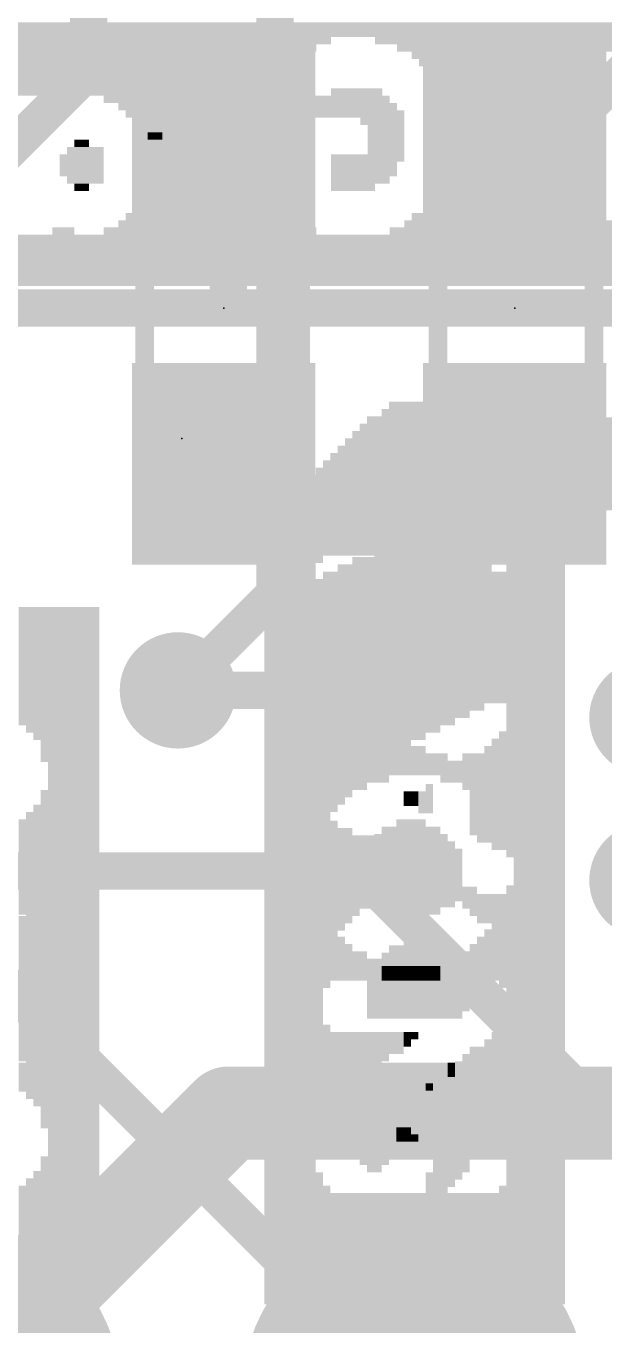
# Model space of a CAD drawing. Extents: x -31.8 to 54.9, y -15.3 to 25.5.
# Drawn here: x 9.31 to 12.46, y 1.64 to 8.73 of the extents above; entities that cross this region are included whole.
import ezdxf

# ---------------------------------------------------------------- set-up
doc = ezdxf.new("R2010")
doc.units = 0
for name, color, linetype in [('1', 12, 'CONTINUOUS'), ('16', 132, 'CONTINUOUS'), ('17', 110, 'CONTINUOUS'), ('18', 110, 'CONTINUOUS'), ('21', 41, 'CONTINUOUS'), ('22', 40, 'CONTINUOUS'), ('23', 53, 'CONTINUOUS'), ('24', 53, 'CONTINUOUS'), ('51', 53, 'CONTINUOUS')]:
    doc.layers.add(name, color=color, linetype=linetype)

# ---------------------------------------------------------------- blocks, each defined once
blk = doc.blocks.new('ROUNDP')
at = {"const_width": 0.5}
blk.add_lwpolyline([(0, -0.25, 1), (0, 0.25, 1), (0, -0.25)], format="xyb", dxfattribs=at)
blk = doc.blocks.new('RECT')
blk.add_solid([(-0.5, -0.5), (0.5, -0.5), (-0.5, 0.5), (0.5, 0.5)])
blk = doc.blocks.new('ROUNDV')
at = {"const_width": 0.5}
blk.add_lwpolyline([(0, -0.25, 1), (0, 0.25, 1), (0, -0.25)], format="xyb", dxfattribs=at)

msp = doc.modelspace()

# ---------------------------------------------------------------- linework, layer by layer
at = {"layer": '1'}
for points, const_width in [([(12.1276, 8.0382), (14.9479, 10.8585)], 0.2032), ([(10.3886, 8.0382), (10.414, 8.0128)], 0.2032), ([(10.414, 8.0128), (10.414, 7.1882)], 0.2032), ([(11.9761, 8.0382), (12.1276, 8.0382)], 0.2032), ([(7.5946, 7.1882), (10.414, 7.1882)], 0.2032), ([(10.414, 7.1882), (17.6276, 7.1882)], 0.2032), ([(11.9761, 6.3382), (13.8811, 6.3382)], 0.508), ([(11.9761, 6.3382), (10.7391, 5.1012)], 0.2032), ([(10.7391, 5.1012), (10.1388, 5.1012)], 0.2032), ([(7.5692, 4.1148), (11.1252, 4.1148)], 0.2032), ([(11.1252, 4.1148), (13.97, 1.27)], 0.2032), ([(9.1821, 3.5179), (11.43, 1.27)], 0.2032)]:
    msp.add_lwpolyline(points, dxfattribs=dict(at, const_width=const_width))
for points, const_width in [([(10.4245, 8.0741, 1), (10.3527, 8.0023)], 0.1016), ([(10.4648, 8.0128, 1), (10.3632, 8.0128)], 0.1016), ([(10.3781, 7.9769, 1), (10.4499, 8.0487)], 0.1016), ([(11.9761, 8.089, 1), (11.9761, 7.9874)], 0.1016), ([(12.0917, 8.0741, 1), (12.1635, 8.0023)], 0.1016), ([(12.1276, 7.9874, 1), (12.1276, 8.089)], 0.1016), ([(10.414, 7.239, 1), (10.414, 7.1374)], 0.1016), ([(10.3632, 7.1882, 1), (10.4648, 7.1882)], 0.1016), ([(10.414, 7.1374, 1), (10.414, 7.239)], 0.1016), ([(11.9761, 6.4652, 1), (11.9761, 6.2112)], 0.254), ([(12.012, 6.3023, 1), (11.9402, 6.3741)], 0.1016), ([(10.1388, 5.152, 1), (10.1388, 5.0504)], 0.1016), ([(10.7032, 5.1371, 1), (10.775, 5.0653)], 0.1016), ([(10.7391, 5.0504, 1), (10.7391, 5.152)], 0.1016), ([(11.1611, 4.1507, 1), (11.0893, 4.0789)], 0.1016), ([(11.1252, 4.064, 1), (11.1252, 4.1656)], 0.1016)]:
    msp.add_lwpolyline(points, format="xyb", dxfattribs=dict(at, const_width=const_width))
at = {"layer": '16'}
for points, const_width in [([(9.652, 9.906), (9.652, 8.4836)], 0.2032), ([(10.668, 9.906), (10.668, 5.6304)], 0.2032), ([(9.652, 8.4836), (7.3406, 6.1722)], 0.2032), ([(10.1388, 5.1012), (10.668, 5.6304)], 0.2032), ([(8.89, 1.27), (10.414, 2.794)], 0.508), ([(15.621, 2.794), (10.414, 2.794)], 0.508)]:
    msp.add_lwpolyline(points, dxfattribs=dict(at, const_width=const_width))
for points, const_width in [([(9.6879, 8.4477, 1), (9.6161, 8.5195)], 0.1016), ([(9.6012, 8.4836, 1), (9.7028, 8.4836)], 0.1016), ([(10.6172, 5.6304, 1), (10.7188, 5.6304)], 0.1016), ([(10.7039, 5.5945, 1), (10.6321, 5.6663)], 0.1016), ([(10.1029, 5.1371, 1), (10.1747, 5.0653)], 0.1016), ([(10.414, 2.921, 1), (10.414, 2.667)], 0.254), ([(10.5038, 2.7042, 1), (10.3242, 2.8838)], 0.254)]:
    msp.add_lwpolyline(points, format="xyb", dxfattribs=dict(at, const_width=const_width))
at = {"layer": '23'}
for p in [(10.3886, 7.1882), (11.9761, 7.1882)]:
    msp.add_point(p, dxfattribs=at)
at = {"layer": '24'}
msp.add_point((10.16, 6.477), dxfattribs=at)
at = {"layer": '51', "const_width": 0.1016}
for points in [[(9.9566, 6.8322), (9.9566, 7.5442)], [(10.8076, 6.8322), (10.8076, 7.5442)], [(11.5571, 7.5442), (11.5571, 6.8322)], [(12.4081, 7.5442), (12.4081, 6.8322)]]:
    msp.add_lwpolyline(points, dxfattribs=at)
at = {"layer": '51', "const_width": 0.0508}
for points in [[(9.982, 7.5442, 1), (9.9312, 7.5442)], [(10.833, 7.5442, 1), (10.7822, 7.5442)], [(11.5825, 7.5442, 1), (11.5317, 7.5442)], [(12.4335, 7.5442, 1), (12.3827, 7.5442)], [(9.9312, 6.8322, 1), (9.982, 6.8322)], [(10.7822, 6.8322, 1), (10.833, 6.8322)], [(11.5317, 6.8322, 1), (11.5825, 6.8322)], [(12.3827, 6.8322, 1), (12.4335, 6.8322)]]:
    msp.add_lwpolyline(points, format="xyb", dxfattribs=at)

# ---------------------------------------------------------------- block references
at = {"layer": '1', "xscale": 1.1}
for p, rotation in [((10.3886, 8.0382), 90), ((11.9761, 8.0382), 270), ((10.3886, 6.3382), 90), ((11.9761, 6.3382), 270)]:
    msp.add_blockref('RECT', p, dxfattribs=dict(at, rotation=rotation))
at = {"layer": '17', "xscale": 1.8796, "yscale": 1.8796, "rotation": 90}
for p in [(8.89, 1.27), (8.89, 1.27), (11.43, 1.27), (11.43, 1.27)]:
    msp.add_blockref('ROUNDP', p, dxfattribs=at)
at = {"layer": '18', "xscale": 0.635, "yscale": 0.635}
for p in [(10.1388, 5.1012), (10.1388, 5.1012), (12.7, 4.953), (12.7, 4.953), (12.7, 4.064), (12.7, 4.064)]:
    msp.add_blockref('ROUNDV', p, dxfattribs=at)
at = {"layer": '21', "yscale": 0.04, "rotation": 90}
for p, xscale in [((11.11, 5.25), 1.16), ((11.15, 5.27), 1.12), ((11.19, 5.27), 1.12), ((11.23, 5.29), 1.16), ((11.27, 5.31), 1.12), ((11.31, 5.31), 1.12), ((11.35, 5.33), 1.08), ((11.39, 5.33), 1.08), ((11.43, 5.35), 1.04), ((11.47, 5.35), 1.04), ((11.59, 5.39), 0.96), ((11.63, 5.39), 0.96), ((11.67, 5.39), 0.88), ((11.71, 5.39), 0.88), ((11.75, 5.41), 0.84), ((10.95, 5.17), 1.16), ((10.99, 5.19), 1.12), ((11.03, 5.21), 1.16), ((11.07, 5.23), 1.12), ((11.79, 5.39), 0.8), ((11.83, 5.41), 0.76), ((11.87, 5.39), 0.72), ((11.91, 5.39), 0.72), ((10.91, 4.19), 3.04), ((11.95, 5.33), 0.76), ((10.83, 3.69), 3.88), ((10.87, 3.71), 3.92), ((11.99, 3.71), 3.92), ((12.03, 3.69), 3.88), ((9.29, 5.317), 0.48), ((9.33, 5.297), 0.52), ((9.37, 5.277), 0.56), ((9.41, 5.237), 0.64), ((9.45, 3.737), 3.64), ((9.49, 3.737), 3.64), ((9.53, 3.737), 3.64), ((9.57, 3.737), 3.64), ((9.61, 3.737), 3.64), ((9.65, 3.737), 3.64), ((9.69, 3.737), 3.64), ((10.75, 3.65), 3.8), ((10.79, 3.67), 3.84), ((12.07, 3.67), 3.84), ((12.11, 3.65), 3.8), ((10.71, 3.61), 3.72), ((12.15, 3.61), 3.72), ((10.67, 3.57), 3.64), ((12.19, 3.57), 3.64), ((10.63, 3.51), 3.52), ((12.23, 3.51), 3.52), ((11.91, 4.51), 0.56), ((11.95, 4.49), 0.6), ((11.75, 4.51), 0.4), ((11.79, 4.49), 0.44), ((11.83, 4.51), 0.48), ((11.87, 4.49), 0.52), ((9.41, 4.177), 0.76), ((11.39, 4.51), 0.08), ((11.43, 4.51), 0.08), ((11.47, 4.49), 0.12), ((11.51, 4.51), 0.16), ((9.37, 4.157), 0.64), ((9.29, 4.137), 0.52), ((9.33, 4.157), 0.56), ((10.95, 4.03), 0.8), ((10.99, 4.05), 0.68), ((11.03, 4.07), 0.56), ((11.07, 4.09), 0.52), ((11.11, 4.09), 0.44), ((11.15, 4.11), 0.4), ((11.19, 4.11), 0.4), ((11.23, 4.11), 0.32), ((11.27, 4.11), 0.32), ((11.31, 4.11), 0.24), ((11.35, 4.11), 0.24), ((11.39, 4.09), 0.2), ((11.43, 4.09), 0.2), ((11.47, 4.07), 0.16), ((11.51, 4.07), 0.16), ((11.55, 4.05), 0.12), ((11.59, 4.03), 0.16), ((11.63, 4.01), 0.12), ((11.67, 4.01), 0.12), ((11.71, 3.97), 0.12), ((11.75, 3.95), 0.16), ((11.79, 3.91), 0.16), ((11.83, 3.91), 0.16), ((11.87, 3.87), 0.24), ((11.91, 3.85), 0.28), ((11.95, 3.81), 0.44), ((11.31, 3.51), 0.4), ((11.35, 3.51), 0.4), ((11.39, 3.53), 0.44), ((11.43, 3.53), 0.44), ((11.47, 3.53), 0.44), ((11.51, 3.51), 0.4), ((11.55, 3.51), 0.4), ((11.59, 3.51), 0.4), ((9.37, 3.317), 0.64), ((9.41, 3.297), 0.76), ((11.23, 3.47), 0.32), ((11.27, 3.49), 0.36), ((11.63, 3.49), 0.36), ((11.67, 3.47), 0.32), ((9.29, 3.337), 0.52), ((9.33, 3.317), 0.56), ((11.19, 3.43), 0.24), ((11.71, 3.43), 0.16), ((10.95, 2.93), 0.28), ((10.99, 2.97), 0.2), ((11.03, 2.99), 0.16), ((11.07, 2.99), 0.16), ((11.11, 2.99), 0.16), ((11.15, 2.97), 0.2), ((11.19, 2.95), 0.24), ((11.23, 2.77), 0.6), ((11.27, 2.79), 0.56), ((11.31, 2.83), 0.48), ((11.35, 2.91), 0.32), ((11.39, 2.97), 0.2), ((11.43, 2.99), 0.16), ((11.47, 3.01), 0.12), ((11.51, 3.01), 0.12), ((11.55, 3.01), 0.12), ((11.59, 3.01), 0.12), ((11.63, 3.03), 0.08), ((11.67, 3.01), 0.12), ((11.71, 3.01), 0.12), ((11.75, 3.01), 0.12), ((11.79, 3.01), 0.12), ((11.83, 2.99), 0.16), ((11.87, 2.97), 0.2), ((11.91, 2.95), 0.24), ((11.95, 2.93), 0.36), ((11.19, 2.59), 0.24), ((11.59, 2.23), 0.96), ((11.63, 2.55), 0.32), ((11.67, 2.57), 0.28), ((11.71, 2.59), 0.24), ((11.15, 2.59), 0.16), ((9.41, 2.237), 0.64), ((11.55, 2.17), 0.84), ((9.33, 2.177), 0.52), ((9.37, 2.197), 0.56), ((10.91, 2.11), 0.72), ((11.51, 2.11), 0.72), ((11.95, 2.09), 0.68), ((9.29, 2.157), 0.48), ((10.95, 2.07), 0.64), ((11.47, 2.05), 0.6), ((11.91, 2.05), 0.6), ((10.99, 2.03), 0.56), ((11.03, 2.01), 0.52), ((11.07, 2.01), 0.52), ((11.35, 2.01), 0.52), ((11.39, 2.01), 0.52), ((11.43, 2.03), 0.56), ((11.63, 2.01), 0.52), ((11.83, 2.01), 0.52), ((11.87, 2.01), 0.52), ((11.11, 1.99), 0.48), ((11.15, 1.99), 0.48), ((11.19, 1.99), 0.48), ((11.23, 1.99), 0.48), ((11.27, 1.99), 0.48), ((11.31, 1.99), 0.48), ((11.67, 1.99), 0.48), ((11.71, 1.99), 0.48), ((11.75, 1.99), 0.48), ((11.79, 1.99), 0.48)]:
    msp.add_blockref('RECT', p, dxfattribs=dict(at, xscale=xscale))
for p in [(11.51, 5.37), (11.55, 5.37)]:
    msp.add_blockref('RECT', p, dxfattribs=at)
at = {"layer": '22', "yscale": 0.04}
for p, xscale, rotation in [((12.754, 8.728), 24.76, 180), ((15.034, 8.688), 13.64, 180), ((9.614, 8.648), 2.72, 180), ((16.514, 8.648), 10.6, 180), ((9.594, 8.608), 2.6, 180), ((9.554, 8.568), 2.52, 180), ((15.474, 8.608), 8.28, 180), ((11.854, 8.568), 0.88, 180), ((9.534, 8.528), 2.48, 180), ((11.874, 8.528), 0.84, 180), ((9.514, 8.488), 2.44, 180), ((9.534, 8.448), 2.48, 180), ((11.894, 8.488), 0.8, 180), ((11.914, 8.448), 0.76, 180), ((9.534, 8.408), 2.48, 180), ((9.554, 8.368), 2.52, 180), ((11.114, 8.368), 0.28, 180), ((11.934, 8.408), 0.72, 180), ((11.934, 8.368), 0.72, 180), ((9.514, 8.328), 0.12, 180), ((9.894, 8.328), 0.32, 180), ((9.914, 8.288), 0.2, 180), ((10.314, 8.328), 0.12, 180), ((10.934, 8.328), 0.72, 180), ((10.954, 8.288), 0.76, 180), ((11.854, 8.328), 0.48, 180), ((11.854, 8.288), 0.48, 180), ((9.934, 8.248), 0.16, 180), ((9.954, 8.208), 0.12, 180), ((10.974, 8.248), 0.8, 180), ((10.654, 8.208), 0.16, 180), ((11.254, 8.208), 0.24, 180), ((11.834, 8.248), 0.44, 180), ((11.854, 8.208), 0.4, 180), ((9.994, 8.168), 0.12, 180), ((10.654, 8.168), 0.16, 180), ((11.274, 8.168), 0.2, 180), ((11.874, 8.168), 0.44, 180), ((9.614, 8.088), 0.08, 180), ((10.014, 8.128), 0.08, 180), ((10.134, 8.088), 0.32, 180), ((10.654, 8.128), 0.16, 180), ((10.634, 8.088), 0.12, 180), ((11.274, 8.128), 0.2, 180), ((11.274, 8.088), 0.2, 180), ((11.874, 8.128), 0.44, 180), ((11.974, 8.088), 0.64, 180), ((9.614, 8.008), 0.24, 180), ((9.634, 8.048), 0.2, 180), ((10.154, 8.048), 0.36, 180), ((10.154, 8.008), 0.36, 180), ((10.634, 8.048), 0.12, 180), ((10.634, 8.008), 0.12, 180), ((11.174, 8.008), 0.4, 180), ((11.274, 8.048), 0.2, 180), ((11.954, 8.008), 0.68, 180), ((11.974, 8.048), 0.64, 180), ((9.614, 7.968), 0.24, 180), ((9.614, 7.928), 0.24, 180), ((10.154, 7.928), 0.36, 180), ((10.174, 7.968), 0.32, 180), ((10.634, 7.968), 0.12, 180), ((10.634, 7.928), 0.12, 180), ((11.154, 7.968), 0.36, 180), ((11.154, 7.928), 0.36, 180), ((11.954, 7.968), 0.68, 180), ((11.954, 7.928), 0.68, 180), ((9.634, 7.888), 0.2, 180), ((10.154, 7.888), 0.36, 180), ((10.634, 7.888), 0.12, 180), ((11.134, 7.888), 0.32, 180), ((11.934, 7.888), 0.72, 180), ((9.614, 7.848), 0.08, 180), ((10.154, 7.848), 0.36, 180), ((10.154, 7.808), 0.36, 180), ((10.634, 7.848), 0.12, 180), ((10.634, 7.808), 0.12, 180), ((11.094, 7.848), 0.24, 180), ((11.834, 7.808), 0.6, 180), ((11.934, 7.848), 0.72, 180), ((10.114, 7.728), 0.44, 180), ((10.134, 7.768), 0.4, 180), ((10.654, 7.768), 0.16, 180), ((10.654, 7.728), 0.16, 180), ((11.814, 7.768), 0.64, 180), ((11.794, 7.728), 0.6, 180), ((10.074, 7.648), 0.52, 180), ((10.094, 7.688), 0.48, 180), ((10.674, 7.688), 0.2, 180), ((10.694, 7.648), 0.24, 180), ((11.754, 7.648), 0.76, 180), ((11.754, 7.688), 0.68, 180), ((12.594, 7.648), 0.28, 180), ((12.734, 7.568), 7.28, 180), ((9.514, 7.608), 0.12, 180), ((10.054, 7.608), 0.64, 180), ((10.734, 7.608), 0.32, 180), ((11.714, 7.608), 0.84, 180), ((12.574, 7.608), 0.4, 180), ((12.734, 7.528), 7.28, 180), ((12.734, 7.488), 7.28, 180), ((12.734, 7.448), 7.28, 180), ((12.734, 7.408), 7.28, 180), ((12.734, 7.368), 7.28, 180), ((12.734, 7.328), 7.28, 180), ((11.31, 6.257), 0.84, 90), ((11.35, 6.257), 0.84, 90), ((11.39, 6.257), 0.84, 90), ((11.43, 6.257), 0.84, 90), ((11.47, 6.257), 0.84, 90), ((11.51, 6.257), 0.84, 90), ((11.55, 6.257), 0.84, 90), ((11.19, 6.217), 0.76, 90), ((11.23, 6.217), 0.76, 90), ((11.27, 6.237), 0.8, 90), ((11.59, 6.237), 0.8, 90), ((11.63, 6.217), 0.76, 90), ((11.67, 6.217), 0.76, 90), ((11.15, 6.197), 0.72, 90), ((11.71, 6.197), 0.72, 90), ((11.07, 6.157), 0.64, 90), ((11.11, 6.177), 0.68, 90), ((11.75, 6.177), 0.68, 90), ((11.79, 6.157), 0.64, 90), ((10.99, 6.117), 0.56, 90), ((11.03, 6.137), 0.6, 90), ((11.83, 6.137), 0.6, 90), ((11.87, 6.117), 0.56, 90), ((10.91, 6.057), 0.52, 90), ((10.95, 6.097), 0.52, 90), ((11.91, 6.077), 0.56, 90), ((11.95, 5.757), 1.12, 90), ((10.87, 4.097), 4.36, 90), ((11.99, 4.097), 4.36, 90), ((10.79, 4.057), 4.28, 90), ((10.83, 4.077), 4.32, 90), ((12.03, 4.077), 4.32, 90), ((12.07, 4.057), 4.28, 90), ((10.71, 4.017), 4.2, 90), ((10.75, 4.037), 4.24, 90), ((12.11, 4.037), 4.24, 90), ((12.15, 4.017), 4.2, 90), ((10.67, 3.977), 4.12, 90), ((12.19, 3.977), 4.12, 90), ((10.63, 3.957), 4.08, 90), ((12.23, 3.957), 4.08, 90), ((10.91, 5.437), 0.32, 90), ((10.95, 5.477), 0.24, 90), ((10.99, 5.497), 0.2, 90), ((11.03, 5.517), 0.16, 90), ((11.07, 5.517), 0.16, 90), ((11.11, 5.537), 0.12, 90), ((11.15, 5.537), 0.12, 90), ((11.19, 5.537), 0.12, 90), ((11.23, 5.537), 0.12, 90), ((11.27, 5.537), 0.12, 90), ((11.31, 5.537), 0.12, 90), ((11.35, 5.517), 0.16, 90), ((11.39, 5.517), 0.16, 90), ((11.43, 5.497), 0.2, 90), ((11.47, 5.477), 0.24, 90), ((11.51, 5.417), 0.36, 90), ((11.55, 5.337), 0.52, 90), ((11.59, 5.297), 0.6, 90), ((11.63, 5.297), 0.6, 90), ((11.67, 5.477), 0.24, 90), ((11.71, 5.477), 0.24, 90), ((11.75, 5.497), 0.2, 90), ((11.79, 5.497), 0.2, 90), ((11.83, 5.497), 0.2, 90), ((11.87, 5.477), 0.24, 90), ((11.91, 5.457), 0.28, 90), ((9.29, 5.17), 0.52, 90), ((9.33, 5.15), 0.56, 90), ((9.37, 5.13), 0.6, 90), ((9.41, 5.07), 0.72, 90), ((9.45, 3.61), 3.64, 90), ((9.49, 3.61), 3.64, 90), ((9.53, 3.61), 3.64, 90), ((9.57, 3.61), 3.64, 90), ((9.61, 3.61), 3.64, 90), ((9.65, 3.61), 3.64, 90), ((9.69, 3.61), 3.64, 90), ((11.15, 5.097), 0.2, 90), ((11.19, 5.097), 0.28, 90), ((11.23, 5.077), 0.32, 90), ((11.27, 4.897), 0.6, 90), ((11.67, 5.117), 0.24, 90), ((11.31, 4.877), 0.48, 90), ((11.71, 5.097), 0.12, 90), ((11.95, 4.597), 0.8, 90), ((10.91, 4.617), 0.6, 90), ((11.35, 4.797), 0.32, 90), ((10.95, 4.617), 0.44, 90), ((11.39, 4.757), 0.24, 90), ((11.87, 4.617), 0.44, 90), ((11.91, 4.597), 0.56, 90), ((10.99, 4.617), 0.36, 90), ((11.03, 4.617), 0.28, 90), ((11.19, 4.677), 0.16, 90), ((11.23, 4.697), 0.2, 90), ((11.43, 4.717), 0.16, 90), ((11.47, 4.717), 0.16, 90), ((11.51, 4.697), 0.12, 90), ((11.55, 4.697), 0.12, 90), ((11.59, 4.677), 0.16, 90), ((11.71, 4.657), 0.2, 90), ((11.75, 4.637), 0.24, 90), ((11.79, 4.617), 0.28, 90), ((11.83, 4.617), 0.36, 90), ((11.07, 4.617), 0.2, 90), ((11.11, 4.637), 0.16, 90), ((11.15, 4.637), 0.16, 90), ((11.63, 4.657), 0.12, 90), ((11.67, 4.657), 0.12, 90), ((9.41, 3.61), 1.8, 90), ((11.35, 4.117), 0.56, 90), ((11.39, 4.117), 0.56, 90), ((11.43, 4.117), 0.56, 90), ((11.47, 4.117), 0.56, 90), ((9.33, 4.25), 0.2, 90), ((9.37, 4.25), 0.28, 90), ((11.27, 4.117), 0.48, 90), ((11.31, 4.117), 0.48, 90), ((11.51, 4.117), 0.48, 90), ((11.55, 4.117), 0.48, 90), ((9.29, 4.23), 0.16, 90), ((11.19, 4.117), 0.32, 90), ((11.23, 4.117), 0.4, 90), ((11.59, 4.117), 0.4, 90), ((11.63, 4.097), 0.36, 90), ((11.15, 4.117), 0.24, 90), ((11.67, 4.117), 0.24, 90), ((11.95, 2.977), 2.12, 90), ((9.33, 3.61), 0.6, 90), ((9.37, 3.61), 0.6, 90), ((10.91, 3.697), 0.44, 90), ((11.91, 3.697), 0.44, 90), ((9.29, 3.61), 0.52, 90), ((10.95, 3.657), 0.36, 90), ((11.87, 3.677), 0.32, 90), ((10.99, 3.657), 0.28, 90), ((11.83, 3.657), 0.28, 90), ((11.03, 3.637), 0.24, 90), ((11.07, 3.617), 0.2, 90), ((11.75, 3.617), 0.2, 90), ((11.79, 3.637), 0.24, 90), ((11.11, 3.597), 0.16, 90), ((11.15, 3.597), 0.16, 90), ((11.19, 3.577), 0.12, 90), ((11.23, 3.577), 0.12, 90), ((11.59, 3.577), 0.12, 90), ((11.63, 3.577), 0.12, 90), ((11.67, 3.577), 0.12, 90), ((11.71, 3.597), 0.16, 90), ((11.27, 3.557), 0.08, 90), ((11.31, 3.557), 0.08, 90), ((11.35, 3.557), 0.08, 90), ((11.39, 3.557), 0.08, 90), ((11.43, 3.557), 0.08, 90), ((11.47, 3.557), 0.08, 90), ((11.51, 3.557), 0.08, 90), ((11.55, 3.557), 0.08, 90), ((10.91, 2.937), 0.68, 90), ((10.95, 2.937), 0.68, 90), ((11.91, 2.937), 0.68, 90), ((10.99, 2.937), 0.6, 90), ((11.03, 2.937), 0.6, 90), ((11.07, 2.937), 0.6, 90), ((11.11, 2.937), 0.6, 90), ((11.15, 2.937), 0.6, 90), ((11.19, 3.117), 0.24, 90), ((11.23, 3.137), 0.2, 90), ((11.27, 3.157), 0.16, 90), ((11.31, 3.177), 0.12, 90), ((11.35, 3.177), 0.12, 90), ((11.39, 3.197), 0.08, 90), ((11.43, 3.217), 0.04, 90), ((11.83, 2.937), 0.52, 90), ((11.87, 2.937), 0.6, 90), ((11.75, 2.937), 0.44, 90), ((11.79, 2.917), 0.48, 90), ((9.29, 2.99), 0.16, 90), ((9.33, 2.97), 0.2, 90), ((9.37, 2.97), 0.28, 90), ((11.67, 2.937), 0.28, 90), ((11.71, 2.937), 0.36, 90), ((11.55, 2.937), 0.12, 90), ((11.59, 2.937), 0.2, 90), ((11.63, 2.917), 0.24, 90), ((11.51, 2.937), 0.04, 90), ((11.19, 2.757), 0.24, 90), ((11.23, 2.737), 0.2, 90), ((11.27, 2.717), 0.16, 90), ((11.31, 2.697), 0.12, 90), ((11.35, 2.677), 0.08, 90), ((11.39, 2.677), 0.08, 90), ((11.43, 2.657), 0.04, 90), ((9.41, 2.15), 0.72, 90), ((9.33, 2.07), 0.56, 90), ((9.37, 2.09), 0.6, 90), ((10.91, 2.157), 0.48, 90), ((10.95, 2.157), 0.48, 90), ((10.99, 2.137), 0.44, 90), ((11.03, 2.137), 0.44, 90), ((11.07, 2.137), 0.44, 90), ((11.11, 2.137), 0.44, 90), ((11.15, 2.137), 0.44, 90), ((11.19, 2.137), 0.44, 90), ((11.23, 2.137), 0.44, 90), ((11.27, 2.137), 0.44, 90), ((11.31, 2.137), 0.44, 90), ((11.35, 2.137), 0.44, 90), ((11.39, 2.137), 0.44, 90), ((11.43, 2.137), 0.44, 90), ((11.47, 2.137), 0.44, 90), ((11.51, 2.137), 0.44, 90), ((11.55, 2.137), 0.44, 90), ((11.59, 2.137), 0.44, 90), ((11.63, 2.137), 0.44, 90), ((11.67, 2.137), 0.44, 90), ((11.71, 2.137), 0.44, 90), ((11.75, 2.137), 0.44, 90), ((11.79, 2.137), 0.44, 90), ((11.83, 2.137), 0.44, 90), ((11.87, 2.137), 0.44, 90), ((11.91, 2.157), 0.48, 90), ((9.29, 2.05), 0.52, 90)]:
    msp.add_blockref('RECT', p, dxfattribs=dict(at, xscale=xscale, rotation=rotation))
at = {"layer": '51', "xscale": 0.5001, "yscale": 0.95}
for p, rotation in [((10.3835, 7.7685), 90), ((11.9812, 7.7764), 270), ((10.3835, 6.6001), 90), ((11.9812, 6.608), 270)]:
    msp.add_blockref('RECT', p, dxfattribs=dict(at, rotation=rotation))

doc.saveas('drawing.dxf')
